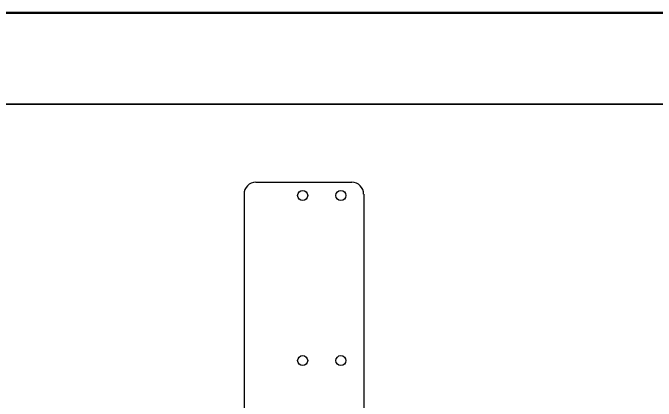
# Model space of a CAD drawing. Header units: millimetres. Extents: x 0 to 279, y 0 to 216.
# Drawn here: x 22.55 to 67.35, y 188.9 to 215.9 of the extents above; entities that cross this region are included whole.
import ezdxf

# ---------------------------------------------------------------- set-up
doc = ezdxf.new("R2010")
doc.units = ezdxf.units.MM
doc.layers.add('PAGE_BORDER', color=7, linetype='Continuous')

msp = doc.modelspace()

# ---------------------------------------------------------------- linework, layer by layer
at = {"color": 7, "linetype": 'Continuous', "lineweight": 50}
msp.add_line((0, 215.9), (279.4, 215.9), dxfattribs=at)
at = {"color": 7, "linetype": 'Continuous', "lineweight": 25}
for p, q in [((39.481, 204.123), (46.147, 204.123)), ((38.647, 203.29), (38.647, 188.307)), ((46.981, 203.29), (46.981, 188.307))]:
    msp.add_line(p, q, dxfattribs=at)
for centre in [(42.731, 203.198), (45.397, 203.198), (42.731, 191.715), (45.397, 191.715)]:
    msp.add_circle(centre, 0.35, dxfattribs=at)
for centre, start, end in [((39.481, 203.29), 90, 180), ((46.147, 203.29), 0, 90)]:
    msp.add_arc(centre, 0.833, start, end, dxfattribs=at)
at = {"layer": 'PAGE_BORDER', "lineweight": 35}
msp.add_line((6.35, 209.55), (273.05, 209.55), dxfattribs=at)

doc.saveas('drawing.dxf')
